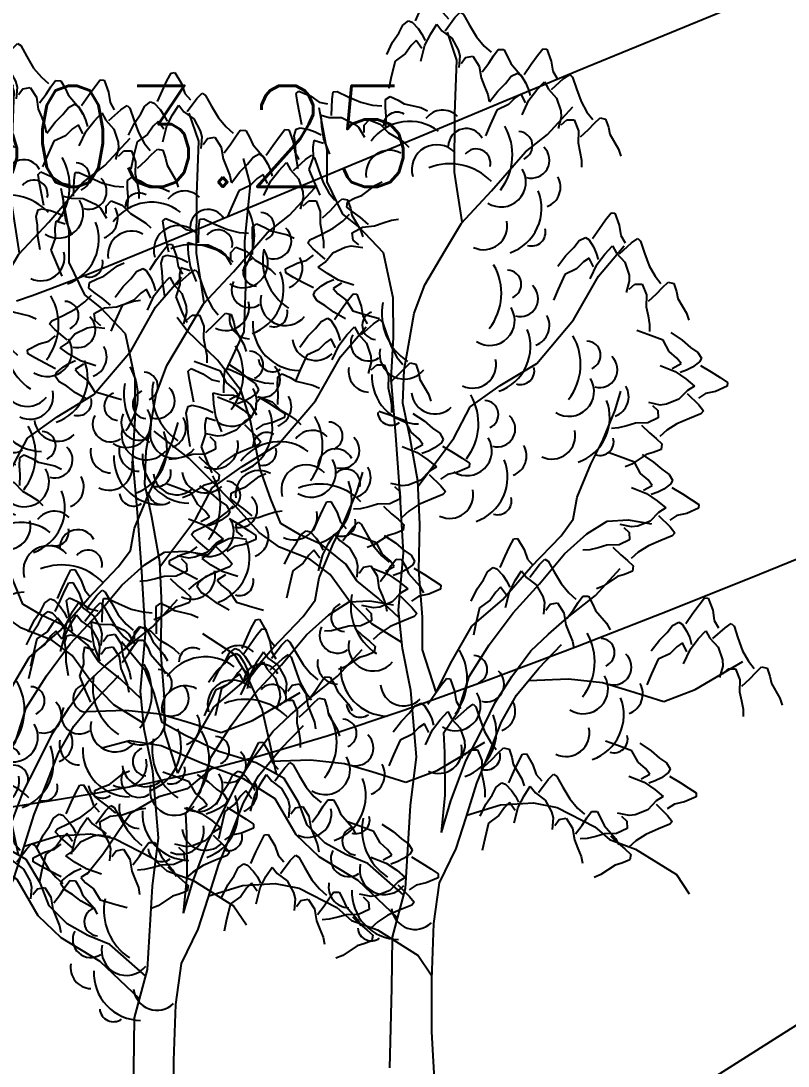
# Model space of a CAD drawing. Extents: x 524954 to 526204, y 9523489 to 9524010.
# Drawn here: x 526078.41 to 526086, y 9523825.8 to 9523836.14 of the extents above; entities that cross this region are included whole.
import ezdxf

# ---------------------------------------------------------------- set-up
doc = ezdxf.new("R2010")
doc.units = 0
doc.header["$PDMODE"] = 33
doc.header["$PDSIZE"] = 0.1
doc.linetypes.add('ACAD_ISO12W100', pattern=[21, 12, -3, 0, -3, 0, -3])
for name, color, linetype in [('Arbre', 34, 'ACAD_ISO12W100'), ('CN_01_00', 3, 'Continuous'), ('CN_02_00', 4, 'Continuous'), ('TopoAlt', 3, 'Continuous'), ('TOPOJIS', 7, 'Continuous')]:
    doc.layers.add(name, color=color, linetype=linetype)
doc.styles.add('Simplex 1.0', font='Simplex.shx', dxfattribs={"width": 0.99, "height": 1})

# ---------------------------------------------------------------- blocks, each defined once
blk = doc.blocks.new('TCPOINT M')
at = {"color": 0}
blk.add_point((0, 0), dxfattribs=at)
at = {"layer": 'TopoAlt', "style": 'Simplex 1.0', "width": 0.99}
blk.add_attdef('ALT', (0.15, 0.15), '', height=1, dxfattribs=at)
blk = doc.blocks.new('v088')
at = {"linetype": 'Continuous'}
for p, q in [((-0.069, 12.224), (-0.024, 12.318)), ((-0.024, 12.318), (0.016, 12.396)), ((0.016, 12.396), (0.055, 12.4)), ((0.055, 12.4), (0.118, 12.291)), ((-0.118, 12.113), (-0.069, 12.224)), ((0.118, 12.291), (0.152, 12.195)), ((-0.243, 12.069), (-0.188, 12.111)), ((-0.188, 12.111), (-0.15, 12.099)), ((0.152, 12.195), (0.207, 12.131)), ((0.175, 12.015), (0.272, 12.144)), ((0.272, 12.144), (0.324, 12.197)), ((0.324, 12.197), (0.356, 12.175)), ((0.356, 12.175), (0.415, 12.069)), ((-0.283, 11.991), (-0.243, 12.069)), ((-0.15, 12.099), (-0.092, 12.035)), ((-0.092, 12.035), (-0.054, 11.98)), ((0.032, 11.984), (0.092, 12.078)), ((0.092, 12.078), (0.144, 12.013)), ((0.144, 12.013), (0.24, 11.942)), ((0.29, 11.722), (0.197, 12)), ((0.415, 12.069), (0.484, 11.953)), ((-0.403, 11.78), (-0.344, 11.901)), ((-0.344, 11.901), (-0.283, 11.991)), ((-0.112, 11.918), (-0.162, 11.869)), ((-0.054, 11.839), (-0.112, 11.918)), ((-0.054, 11.98), (-0.022, 11.919)), ((-0.025, 11.872), (0.032, 11.984)), ((0.24, 11.942), (0.305, 11.825)), ((0.484, 11.953), (0.56, 11.862)), ((-0.162, 11.869), (-0.217, 11.788)), ((-0.066, 11.715), (-0.025, 11.872)), ((0.305, 11.825), (0.32, 11.765)), ((0.56, 11.862), (0.63, 11.801)), ((0.653, 11.766), (0.699, 11.829)), ((0.699, 11.829), (0.754, 11.828)), ((0.754, 11.828), (0.796, 11.754)), ((1.089, 11.768), (1.142, 11.837)), ((1.142, 11.837), (1.181, 11.833)), ((1.181, 11.833), (1.223, 11.714)), ((-0.32, 11.714), (-0.357, 11.558)), ((-0.217, 11.788), (-0.32, 11.714)), ((0.27, 11.193), (0.29, 11.722)), ((0.32, 11.765), (0.311, 11.65)), ((0.334, 11.69), (0.378, 11.749)), ((0.378, 11.749), (0.45, 11.762)), ((0.45, 11.762), (0.511, 11.664)), ((0.542, 11.608), (0.608, 11.694)), ((0.608, 11.694), (0.653, 11.766)), ((0.796, 11.754), (0.824, 11.689)), ((0.824, 11.689), (0.934, 11.561)), ((1.027, 11.683), (1.089, 11.768)), ((1.223, 11.714), (1.239, 11.614)), ((0.511, 11.664), (0.53, 11.547)), ((0.827, 11.564), (0.889, 11.595)), ((0.889, 11.595), (0.923, 11.575)), ((0.958, 11.583), (1.027, 11.683)), ((1.239, 11.614), (1.281, 11.541)), ((-0.357, 11.558), (-0.382, 11.444)), ((0.53, 11.547), (0.565, 11.463)), ((0.696, 11.418), (0.773, 11.494)), ((0.773, 11.494), (0.827, 11.564)), ((0.923, 11.575), (0.969, 11.502)), ((0.934, 11.561), (0.97, 11.497)), ((0.969, 11.502), (0.996, 11.441)), ((1.081, 11.429), (1.158, 11.51)), ((1.158, 11.51), (1.196, 11.437)), ((1.227, 11.433), (1.346, 11.541)), ((1.346, 11.541), (1.408, 11.583)), ((1.408, 11.583), (1.435, 11.556)), ((1.435, 11.556), (1.473, 11.441)), ((-1.299, 11.392), (-1.27, 11.417)), ((-1.285, 11.305), (-1.299, 11.392)), ((-1.27, 11.417), (-1.154, 11.366)), ((-0.943, 11.337), (-0.932, 11.411)), ((-0.932, 11.411), (-0.894, 11.412)), ((-0.894, 11.412), (-0.784, 11.361)), ((0.565, 11.463), (0.596, 11.383)), ((0.596, 11.383), (0.609, 11.315)), ((0.615, 11.31), (0.696, 11.418)), ((0.927, 11.391), (0.869, 11.352)), ((0.969, 11.302), (0.927, 11.391)), ((0.996, 11.441), (1.016, 11.375)), ((1.004, 11.329), (1.081, 11.429)), ((1.196, 11.437), (1.277, 11.348)), ((1.473, 11.441), (1.519, 11.314)), ((-1.266, 11.203), (-1.285, 11.305)), ((-1.154, 11.366), (-1.07, 11.309)), ((-1.07, 11.309), (-0.988, 11.29)), ((-0.947, 11.176), (-0.943, 11.337)), ((-0.784, 11.361), (-0.66, 11.307)), ((-0.66, 11.307), (-0.544, 11.278)), ((-0.544, 11.278), (-0.452, 11.27)), ((-0.413, 11.333), (-0.367, 11.365)), ((-0.413, 11.254), (-0.413, 11.333)), ((-0.367, 11.365), (-0.29, 11.329)), ((-0.29, 11.329), (-0.229, 11.292)), ((-0.229, 11.292), (-0.065, 11.254)), ((0.8, 11.283), (0.685, 11.229)), ((0.869, 11.352), (0.8, 11.283)), ((0.935, 11.183), (1.004, 11.329)), ((1.277, 11.348), (1.319, 11.221)), ((1.519, 11.314), (1.577, 11.21)), ((-1.241, 11.084), (-1.266, 11.203)), ((-0.991, 10.831), (-1.069, 11.252)), ((-1.05, 11.179), (-0.971, 11.157)), ((-1.044, 11.067), (-1.05, 11.179)), ((-0.408, 11.17), (-0.413, 11.254)), ((-0.41, 11.061), (-0.408, 11.17)), ((-0.065, 11.254), (0.001, 11.223)), ((0.269, 10.614), (0.27, 11.193)), ((0.685, 11.229), (0.619, 11.083)), ((1.188, 10.988), (1.437, 11.261)), ((1.319, 11.221), (1.323, 11.16)), ((1.577, 11.21), (1.635, 11.137)), ((-1.024, 10.943), (-1.044, 11.067)), ((-0.971, 11.157), (-0.851, 11.155)), ((-0.851, 11.155), (-0.73, 11.098)), ((-0.73, 11.098), (-0.682, 11.059)), ((-0.626, 11.08), (-0.576, 11.133)), ((-0.626, 11.006), (-0.626, 11.08)), ((-0.576, 11.133), (-0.468, 11.09)), ((-0.468, 11.09), (-0.384, 11.005)), ((0.619, 11.083), (0.573, 10.975)), ((1.323, 11.16), (1.292, 11.048)), ((1.323, 11.083), (1.377, 11.133)), ((1.377, 11.133), (1.45, 11.133)), ((1.45, 11.133), (1.492, 11.025)), ((1.592, 11.037), (1.65, 11.098)), ((1.65, 11.098), (1.708, 11.152)), ((1.708, 11.152), (1.762, 11.141)), ((1.762, 11.141), (1.789, 11.06)), ((-1.317, 10.975), (-1.297, 11.041)), ((-1.303, 10.889), (-1.317, 10.975)), ((-1.297, 11.041), (-1.259, 11.053)), ((-1.259, 11.053), (-1.174, 11.037)), ((-1.174, 11.037), (-1.111, 11.014)), ((-1.111, 11.014), (-1.05, 10.983)), ((-0.682, 11.059), (-0.622, 10.96)), ((-0.384, 11.005), (-0.307, 10.958)), ((0.968, 10.816), (1.188, 10.988)), ((1.492, 11.025), (1.489, 10.906)), ((1.512, 10.964), (1.592, 11.037)), ((1.789, 11.06), (1.804, 10.991)), ((1.804, 10.991), (1.889, 10.844)), ((-1.3, 10.78), (-1.303, 10.889)), ((-1.122, 10.929), (-1.134, 10.861)), ((-1.134, 10.861), (-1.131, 10.763)), ((-1.029, 10.899), (-1.122, 10.929)), ((-0.966, 10.792), (-1.024, 10.943)), ((-0.307, 10.958), (-0.234, 10.911)), ((-0.234, 10.911), (-0.184, 10.864)), ((1.489, 10.906), (1.508, 10.818)), ((-1.277, 10.647), (-1.3, 10.78)), ((-1.131, 10.763), (-1.171, 10.642)), ((-0.991, 10.52), (-0.991, 10.831)), ((0.634, 10.429), (0.968, 10.816)), ((1.508, 10.818), (1.523, 10.733)), ((1.889, 10.844), (1.912, 10.775)), ((-1.749, 10.491), (-1.817, 10.751)), ((1.523, 10.733), (1.523, 10.664)), ((-1.171, 10.642), (-1.109, 10.494)), ((0.345, 10.122), (0.269, 10.614)), ((-1.806, 9.931), (-1.749, 10.491)), ((-1.109, 10.494), (-1.063, 10.387)), ((-0.835, 10.2), (-0.991, 10.52)), ((-0.648, 10.385), (-0.514, 10.488)), ((-0.514, 10.488), (-0.448, 10.519)), ((-0.791, 10.323), (-0.715, 10.36)), ((-0.715, 10.36), (-0.648, 10.385)), ((0.336, 10.112), (0.634, 10.429)), ((-0.796, 10.268), (-0.791, 10.323)), ((-0.735, 10.218), (-0.796, 10.268)), ((-2.616, 10.132), (-2.587, 10.158)), ((-2.587, 10.158), (-2.471, 10.107)), ((-2.261, 10.077), (-2.249, 10.151)), ((-2.249, 10.151), (-2.211, 10.152)), ((-2.211, 10.152), (-2.101, 10.101)), ((-0.836, 10.131), (-0.771, 10.198)), ((-0.683, 10.078), (-0.835, 10.2)), ((-0.666, 10.169), (-0.735, 10.218)), ((-0.583, 10.098), (-0.666, 10.169)), ((-0.438, 10.113), (-0.356, 10.14)), ((-0.356, 10.14), (-0.287, 10.149)), ((1.7, 10.058), (1.762, 10.142)), ((1.762, 10.142), (1.816, 10.212)), ((1.816, 10.212), (1.854, 10.208)), ((1.854, 10.208), (1.896, 10.089)), ((-2.603, 10.046), (-2.616, 10.132)), ((-2.583, 9.943), (-2.603, 10.046)), ((-2.471, 10.107), (-2.388, 10.049)), ((-2.388, 10.049), (-2.306, 10.03)), ((-2.264, 9.917), (-2.261, 10.077)), ((-2.101, 10.101), (-1.977, 10.047)), ((-1.977, 10.047), (-1.862, 10.018)), ((-1.731, 9.995), (-1.73, 10.074)), ((-1.73, 10.074), (-1.685, 10.105)), ((-1.685, 10.105), (-1.608, 10.069)), ((-1.608, 10.069), (-1.547, 10.033)), ((-1.547, 10.033), (-1.382, 9.994)), ((-1.051, 9.998), (-0.931, 10.06)), ((-0.931, 10.06), (-0.836, 10.131)), ((-0.743, 10.015), (-0.642, 10.071)), ((-0.435, 9.816), (-0.683, 10.078)), ((-0.642, 10.071), (-0.523, 10.083)), ((-0.523, 10.083), (-0.438, 10.113)), ((0.168, 9.829), (0.336, 10.112)), ((1.631, 9.958), (1.7, 10.058)), ((1.896, 10.089), (1.912, 9.989)), ((-2.558, 9.824), (-2.583, 9.943)), ((-1.862, 10.018), (-1.769, 10.01)), ((-1.797, 9.483), (-1.806, 9.931)), ((-1.725, 9.911), (-1.731, 9.995)), ((-1.382, 9.994), (-1.316, 9.963)), ((-1.184, 9.915), (-1.161, 9.945)), ((-1.161, 9.945), (-1.051, 9.998)), ((-0.734, 9.943), (-0.743, 10.015)), ((-0.677, 9.896), (-0.734, 9.943)), ((1.446, 9.869), (1.5, 9.939)), ((1.5, 9.939), (1.562, 9.969)), ((1.562, 9.969), (1.596, 9.95)), ((1.596, 9.95), (1.643, 9.877)), ((1.912, 9.989), (1.954, 9.915)), ((2.019, 9.915), (2.081, 9.958)), ((2.081, 9.958), (2.108, 9.931)), ((2.108, 9.931), (2.146, 9.815)), ((-2.368, 9.919), (-2.288, 9.897)), ((-2.362, 9.808), (-2.368, 9.919)), ((-2.288, 9.897), (-2.168, 9.895)), ((-2.168, 9.895), (-2.047, 9.839)), ((-2.047, 9.839), (-2, 9.799)), ((-1.943, 9.82), (-1.893, 9.873)), ((-1.893, 9.873), (-1.786, 9.83)), ((-1.786, 9.83), (-1.702, 9.745)), ((-1.728, 9.802), (-1.725, 9.911)), ((-1.134, 9.859), (-1.184, 9.915)), ((-1.012, 9.755), (-1.134, 9.859)), ((-0.934, 9.816), (-0.814, 9.874)), ((-0.814, 9.874), (-0.753, 9.886)), ((-0.753, 9.886), (-0.639, 9.87)), ((-0.025, 9.501), (0.168, 9.829)), ((1.369, 9.792), (1.446, 9.869)), ((1.643, 9.877), (1.669, 9.815)), ((1.69, 9.587), (1.945, 9.885)), ((1.754, 9.804), (1.831, 9.885)), ((1.831, 9.885), (1.869, 9.812)), ((1.9, 9.808), (2.019, 9.915)), ((-2.634, 9.715), (-2.614, 9.781)), ((-2.614, 9.781), (-2.576, 9.793)), ((-2.576, 9.793), (-2.492, 9.777)), ((-2.492, 9.777), (-2.428, 9.754)), ((-2.428, 9.754), (-2.368, 9.723)), ((-2.342, 9.683), (-2.362, 9.808)), ((-2, 9.799), (-1.94, 9.7)), ((-1.944, 9.746), (-1.943, 9.82)), ((-1.702, 9.745), (-1.624, 9.699)), ((-1.289, 9.715), (-1.192, 9.743)), ((-1.192, 9.743), (-1.125, 9.794)), ((-1.079, 9.676), (-1.011, 9.724)), ((-1.011, 9.724), (-0.934, 9.816)), ((-0.339, 9.37), (-0.435, 9.816)), ((1.289, 9.685), (1.369, 9.792)), ((1.542, 9.727), (1.473, 9.658)), ((1.6, 9.765), (1.542, 9.727)), ((1.643, 9.677), (1.6, 9.765)), ((1.669, 9.815), (1.689, 9.75)), ((1.677, 9.704), (1.754, 9.804)), ((1.869, 9.812), (1.95, 9.723)), ((1.95, 9.723), (1.993, 9.596)), ((2.146, 9.815), (2.193, 9.689)), ((-2.621, 9.629), (-2.634, 9.715)), ((-2.617, 9.52), (-2.621, 9.629)), ((-2.439, 9.669), (-2.451, 9.601)), ((-2.346, 9.639), (-2.439, 9.669)), ((-2.283, 9.532), (-2.342, 9.683)), ((-1.624, 9.699), (-1.552, 9.652)), ((-1.552, 9.652), (-1.502, 9.604)), ((-1.402, 9.657), (-1.289, 9.715)), ((-1.401, 9.619), (-1.402, 9.657)), ((-1.325, 9.574), (-1.401, 9.619)), ((-0.989, 9.611), (-1.079, 9.676)), ((1.473, 9.658), (1.358, 9.604)), ((1.608, 9.558), (1.677, 9.704)), ((2.193, 9.689), (2.25, 9.585)), ((-2.595, 9.387), (-2.617, 9.52)), ((-2.451, 9.601), (-2.448, 9.503)), ((-1.233, 9.524), (-1.325, 9.574)), ((-1.125, 9.469), (-1.233, 9.524)), ((-1.047, 9.49), (-0.989, 9.525)), ((-0.88, 9.547), (-0.989, 9.611)), ((-0.989, 9.525), (-0.927, 9.553)), ((-0.848, 9.516), (-0.931, 9.463)), ((-0.726, 9.498), (-0.88, 9.547)), ((1.358, 9.604), (1.292, 9.458)), ((1.444, 9.153), (1.69, 9.587)), ((1.996, 9.535), (1.966, 9.423)), ((1.993, 9.596), (1.996, 9.535)), ((2.25, 9.585), (2.308, 9.512)), ((2.323, 9.473), (2.381, 9.527)), ((2.381, 9.527), (2.435, 9.515)), ((2.435, 9.515), (2.462, 9.435)), ((-2.448, 9.503), (-2.488, 9.382)), ((-1.812, 9.035), (-1.797, 9.483)), ((-1.128, 9.398), (-1.113, 9.435)), ((-1.113, 9.435), (-1.047, 9.49)), ((-0.931, 9.463), (-0.885, 9.411)), ((-0.131, 9.219), (-0.025, 9.501)), ((1.292, 9.458), (1.246, 9.35)), ((1.996, 9.458), (2.05, 9.508)), ((2.05, 9.508), (2.123, 9.508)), ((2.123, 9.508), (2.166, 9.4)), ((2.185, 9.338), (2.266, 9.412)), ((2.266, 9.412), (2.323, 9.473)), ((2.462, 9.435), (2.477, 9.365)), ((-2.488, 9.382), (-2.427, 9.234)), ((-1.089, 9.341), (-1.128, 9.398)), ((-1.014, 9.297), (-1.089, 9.341)), ((-0.885, 9.411), (-0.807, 9.351)), ((-0.807, 9.351), (-0.739, 9.244)), ((-0.337, 8.979), (-0.339, 9.37)), ((2.166, 9.4), (2.162, 9.281)), ((2.477, 9.365), (2.562, 9.219)), ((-2.427, 9.234), (-2.38, 9.127)), ((-0.927, 9.231), (-1.014, 9.297)), ((-0.81, 9.165), (-0.927, 9.231)), ((-0.739, 9.244), (-0.586, 9.198)), ((-0.186, 8.901), (-0.131, 9.219)), ((2.162, 9.281), (2.181, 9.192)), ((2.562, 9.219), (2.585, 9.15)), ((-2.378, 9.048), (-2.474, 9.177)), ((-0.586, 9.198), (-0.473, 9.166)), ((1.08, 8.722), (1.444, 9.153)), ((2.181, 9.192), (2.196, 9.108)), ((2.196, 9.108), (2.196, 9.038)), ((-2.074, 8.756), (-2.378, 9.048)), ((-1.992, 8.647), (-1.812, 9.035)), ((2.18, 9.009), (2.07, 9.048)), ((2.33, 8.953), (2.18, 9.009)), ((2.406, 9.027), (2.519, 8.953)), ((-0.36, 8.574), (-0.337, 8.979)), ((-0.231, 8.658), (-0.186, 8.901)), ((2.391, 8.841), (2.33, 8.953)), ((2.519, 8.953), (2.601, 8.881)), ((2.465, 8.776), (2.391, 8.841)), ((2.601, 8.881), (2.673, 8.832)), ((2.673, 8.832), (2.708, 8.773)), ((-1.843, 8.45), (-2.074, 8.756)), ((0.718, 8.503), (1.08, 8.722)), ((2.3, 8.701), (2.45, 8.641)), ((2.421, 8.673), (2.507, 8.721)), ((2.507, 8.721), (2.465, 8.776)), ((2.691, 8.737), (2.621, 8.686)), ((2.708, 8.773), (2.691, 8.737)), ((2.701, 8.703), (2.805, 8.64)), ((-2.366, 8.647), (-2.337, 8.672)), ((-2.353, 8.56), (-2.366, 8.647)), ((-2.337, 8.672), (-2.221, 8.621)), ((-2.221, 8.621), (-2.138, 8.563)), ((-2.014, 8.431), (-2.011, 8.592)), ((-2.011, 8.592), (-1.999, 8.665)), ((-1.999, 8.665), (-1.961, 8.666)), ((-1.961, 8.666), (-1.851, 8.615)), ((-1.851, 8.615), (-1.727, 8.562)), ((-1.481, 8.509), (-1.48, 8.588)), ((-1.48, 8.588), (-1.435, 8.619)), ((-1.435, 8.619), (-1.357, 8.583)), ((-0.243, 8.328), (-0.231, 8.658)), ((2.45, 8.641), (2.555, 8.57)), ((2.561, 8.655), (2.497, 8.632)), ((2.621, 8.686), (2.561, 8.655)), ((2.805, 8.64), (2.893, 8.584)), ((-2.333, 8.457), (-2.353, 8.56)), ((-2.138, 8.563), (-2.056, 8.544)), ((-1.727, 8.562), (-1.612, 8.532)), ((-1.612, 8.532), (-1.519, 8.524)), ((-1.475, 8.425), (-1.481, 8.509)), ((-1.357, 8.583), (-1.297, 8.547)), ((-1.297, 8.547), (-1.132, 8.508)), ((-1.132, 8.508), (-1.066, 8.477)), ((-0.311, 8.009), (-0.36, 8.574)), ((0.424, 8.292), (0.718, 8.503)), ((2.555, 8.57), (2.64, 8.498)), ((2.64, 8.498), (2.57, 8.455)), ((2.964, 8.496), (2.848, 8.446)), ((2.893, 8.584), (2.966, 8.534)), ((2.966, 8.534), (2.964, 8.496)), ((-2.308, 8.338), (-2.333, 8.457)), ((-2.118, 8.433), (-2.038, 8.411)), ((-2.112, 8.322), (-2.118, 8.433)), ((-2.038, 8.411), (-1.918, 8.409)), ((-1.918, 8.409), (-1.797, 8.353)), ((-1.75, 8.153), (-1.843, 8.45)), ((-1.693, 8.334), (-1.643, 8.387)), ((-1.643, 8.387), (-1.536, 8.344)), ((-1.478, 8.316), (-1.475, 8.425)), ((1.855, 8.26), (1.913, 8.447)), ((2.57, 8.455), (2.487, 8.369)), ((2.568, 8.425), (2.683, 8.312)), ((2.749, 8.424), (2.679, 8.378)), ((2.848, 8.446), (2.749, 8.424)), ((-2.384, 8.23), (-2.364, 8.296)), ((-2.364, 8.296), (-2.326, 8.308)), ((-2.326, 8.308), (-2.242, 8.291)), ((-2.242, 8.291), (-2.178, 8.268)), ((-2.092, 8.197), (-2.112, 8.322)), ((-1.797, 8.353), (-1.75, 8.313)), ((-1.75, 8.313), (-1.69, 8.215)), ((-1.694, 8.261), (-1.693, 8.334)), ((-1.536, 8.344), (-1.452, 8.259)), ((-0.174, 8), (-0.243, 8.328)), ((0.262, 7.984), (0.424, 8.292)), ((2.301, 8.311), (2.188, 8.335)), ((2.225, 8.306), (2.278, 8.256)), ((2.362, 8.319), (2.301, 8.311)), ((2.487, 8.369), (2.362, 8.319)), ((2.683, 8.312), (2.729, 8.254)), ((-2.371, 8.143), (-2.384, 8.23)), ((-2.189, 8.184), (-2.201, 8.115)), ((-2.096, 8.154), (-2.189, 8.184)), ((-2.178, 8.268), (-2.118, 8.237)), ((-2.033, 8.047), (-2.092, 8.197)), ((-1.452, 8.259), (-1.374, 8.213)), ((-1.374, 8.213), (-1.302, 8.166)), ((1.736, 7.971), (1.855, 8.26)), ((2.282, 8.183), (2.178, 8.134)), ((2.278, 8.256), (2.282, 8.183)), ((2.591, 8.179), (2.467, 8.125)), ((2.704, 8.225), (2.591, 8.179)), ((2.729, 8.254), (2.704, 8.225)), ((-2.367, 8.034), (-2.371, 8.143)), ((-2.201, 8.115), (-2.198, 8.017)), ((-1.653, 7.676), (-1.75, 8.153)), ((-1.302, 8.166), (-1.252, 8.118)), ((1.888, 8.085), (1.819, 8.08)), ((1.971, 8.105), (1.888, 8.085)), ((2.058, 8.13), (1.971, 8.105)), ((2.178, 8.134), (2.058, 8.13)), ((2.117, 8.111), (2.195, 8.035)), ((2.467, 8.125), (2.367, 8.061)), ((-2.358, 7.786), (-2.7, 8.052)), ((-2.345, 7.902), (-2.367, 8.034)), ((-2.198, 8.017), (-2.238, 7.897)), ((-0.274, 7.463), (-0.311, 8.009)), ((-0.096, 7.56), (-0.174, 8)), ((-0.093, 7.509), (0.262, 7.984)), ((1.617, 7.726), (1.736, 7.971)), ((2.195, 8.035), (2.261, 7.981)), ((2.261, 7.981), (2.318, 7.927)), ((2.367, 8.061), (2.298, 7.999)), ((-2.238, 7.897), (-2.177, 7.749)), ((2.31, 7.872), (2.231, 7.841)), ((2.318, 7.927), (2.31, 7.872)), ((-2.129, 7.554), (-2.358, 7.786)), ((1.896, 7.802), (1.786, 7.841)), ((2.046, 7.746), (1.896, 7.802)), ((2.163, 7.821), (2.022, 7.727)), ((2.123, 7.82), (2.235, 7.746)), ((2.231, 7.841), (2.163, 7.821)), ((-2.177, 7.749), (-2.13, 7.641)), ((-1.547, 7.38), (-1.653, 7.676)), ((1.481, 7.4), (1.617, 7.726)), ((2.022, 7.727), (1.955, 7.7)), ((2.107, 7.634), (2.046, 7.746)), ((2.235, 7.746), (2.317, 7.675)), ((2.317, 7.675), (2.389, 7.625)), ((-1.932, 7.347), (-2.129, 7.554)), ((-1.797, 7.5), (-1.663, 7.603)), ((-1.663, 7.603), (-1.598, 7.634)), ((-0.075, 7.131), (-0.096, 7.56)), ((2.181, 7.57), (2.107, 7.634)), ((2.223, 7.514), (2.181, 7.57)), ((2.389, 7.625), (2.424, 7.566)), ((2.424, 7.566), (2.407, 7.53)), ((-1.94, 7.438), (-1.864, 7.475)), ((-1.864, 7.475), (-1.797, 7.5)), ((-0.237, 6.848), (-0.274, 7.463)), ((2.016, 7.494), (2.166, 7.434)), ((2.137, 7.467), (2.223, 7.514)), ((2.277, 7.448), (2.213, 7.425)), ((2.337, 7.479), (2.277, 7.448)), ((2.407, 7.53), (2.337, 7.479)), ((2.417, 7.496), (2.521, 7.433)), ((-1.945, 7.383), (-1.94, 7.438)), ((-1.884, 7.333), (-1.945, 7.383)), ((-1.665, 7.048), (-1.932, 7.347)), ((-1.449, 7.14), (-1.547, 7.38)), ((-1.034, 7.275), (-0.994, 7.353)), ((-0.994, 7.353), (-0.955, 7.356)), ((-0.955, 7.356), (-0.891, 7.247)), ((1.442, 7.181), (1.481, 7.4)), ((2.166, 7.434), (2.271, 7.363)), ((2.271, 7.363), (2.357, 7.292)), ((2.521, 7.433), (2.609, 7.377)), ((2.609, 7.377), (2.682, 7.328)), ((-2.081, 7.175), (-1.985, 7.246)), ((-1.985, 7.246), (-1.92, 7.313)), ((-1.815, 7.284), (-1.884, 7.333)), ((-1.732, 7.213), (-1.815, 7.284)), ((-1.587, 7.228), (-1.505, 7.255)), ((-1.505, 7.255), (-1.436, 7.264)), ((-1.078, 7.18), (-1.034, 7.275)), ((-0.891, 7.247), (-0.858, 7.151)), ((2.286, 7.249), (2.203, 7.162)), ((2.357, 7.292), (2.286, 7.249)), ((2.68, 7.289), (2.564, 7.239)), ((2.682, 7.328), (2.68, 7.289)), ((-2.2, 7.113), (-2.081, 7.175)), ((-1.892, 7.13), (-1.791, 7.186)), ((-1.791, 7.186), (-1.672, 7.198)), ((-1.672, 7.198), (-1.587, 7.228)), ((-1.266, 7.031), (-1.449, 7.14)), ((-1.128, 7.069), (-1.078, 7.18)), ((-0.858, 7.151), (-0.802, 7.088)), ((-0.738, 7.1), (-0.686, 7.153)), ((-0.686, 7.153), (-0.654, 7.131)), ((1.321, 7.017), (1.442, 7.181)), ((1.575, 7.035), (1.778, 7.163)), ((1.778, 7.163), (1.983, 7.174)), ((1.983, 7.174), (2.214, 7.135)), ((2.203, 7.162), (2.079, 7.112)), ((2.284, 7.218), (2.399, 7.105)), ((2.465, 7.218), (2.395, 7.171)), ((2.564, 7.239), (2.465, 7.218)), ((-2.333, 7.03), (-2.31, 7.06)), ((-2.31, 7.06), (-2.2, 7.113)), ((-1.883, 7.058), (-1.892, 7.13)), ((-1.826, 7.011), (-1.883, 7.058)), ((-1.463, 6.903), (-1.665, 7.048)), ((-1.253, 7.025), (-1.198, 7.067)), ((-1.198, 7.067), (-1.16, 7.055)), ((-1.16, 7.055), (-1.101, 6.992)), ((-0.978, 6.941), (-0.918, 7.034)), ((-0.918, 7.034), (-0.866, 6.97)), ((-0.835, 6.972), (-0.738, 7.1)), ((-0.654, 7.131), (-0.595, 7.025)), ((-0.084, 6.677), (-0.075, 7.131)), ((1.356, 6.837), (1.575, 7.035)), ((2.018, 7.104), (1.904, 7.128)), ((1.941, 7.1), (1.994, 7.049)), ((1.994, 7.049), (1.999, 6.976)), ((2.079, 7.112), (2.018, 7.104)), ((2.399, 7.105), (2.445, 7.047)), ((2.445, 7.047), (2.42, 7.018)), ((-2.283, 6.974), (-2.333, 7.03)), ((-2.161, 6.87), (-2.283, 6.974)), ((-2.161, 6.839), (-2.083, 6.931)), ((-2.083, 6.931), (-1.963, 6.989)), ((-1.963, 6.989), (-1.902, 7.001)), ((-1.902, 7.001), (-1.788, 6.985)), ((-1.354, 6.857), (-1.293, 6.947)), ((-1.293, 6.947), (-1.253, 7.025)), ((-1.047, 6.93), (-1.266, 7.031)), ((-1.101, 6.992), (-1.063, 6.936)), ((-1.063, 6.936), (-1.032, 6.875)), ((-0.806, 6.736), (-1.047, 6.93)), ((-1.035, 6.828), (-0.978, 6.941)), ((-0.866, 6.97), (-0.77, 6.898)), ((-0.595, 7.025), (-0.526, 6.909)), ((0.813, 6.909), (0.853, 6.987)), ((0.853, 6.987), (0.891, 6.991)), ((0.891, 6.991), (0.955, 6.881)), ((1.023, 6.706), (1.321, 7.017)), ((1.999, 6.976), (1.894, 6.927)), ((2.307, 6.972), (2.184, 6.918)), ((2.42, 7.018), (2.307, 6.972)), ((-2.551, 6.772), (-2.439, 6.83)), ((-2.439, 6.83), (-2.342, 6.858)), ((-2.342, 6.858), (-2.275, 6.909)), ((-2.228, 6.791), (-2.161, 6.839)), ((-1.162, 6.785), (-1.463, 6.903)), ((-1.413, 6.737), (-1.354, 6.857)), ((-1.122, 6.874), (-1.172, 6.826)), ((-1.064, 6.795), (-1.122, 6.874)), ((-1.076, 6.671), (-1.035, 6.828)), ((-0.77, 6.898), (-0.705, 6.781)), ((-0.526, 6.909), (-0.45, 6.818)), ((-0.287, 6.281), (-0.237, 6.848)), ((0.768, 6.815), (0.813, 6.909)), ((0.955, 6.881), (0.989, 6.786)), ((1.107, 6.54), (1.356, 6.837)), ((1.604, 6.878), (1.535, 6.874)), ((1.688, 6.899), (1.604, 6.878)), ((1.775, 6.923), (1.688, 6.899)), ((1.894, 6.927), (1.775, 6.923)), ((1.834, 6.904), (1.912, 6.828)), ((1.912, 6.828), (1.977, 6.774)), ((2.084, 6.854), (2.014, 6.792)), ((2.184, 6.918), (2.084, 6.854)), ((-2.55, 6.734), (-2.551, 6.772)), ((-2.475, 6.689), (-2.55, 6.734)), ((-2.138, 6.726), (-2.228, 6.791)), ((-2.029, 6.662), (-2.138, 6.726)), ((-1.227, 6.745), (-1.33, 6.67)), ((-1.172, 6.826), (-1.227, 6.745)), ((-0.96, 6.634), (-1.162, 6.785)), ((-0.697, 6.571), (-0.806, 6.736)), ((-0.705, 6.781), (-0.69, 6.721)), ((-0.45, 6.818), (-0.379, 6.757)), ((-0.357, 6.722), (-0.31, 6.785)), ((-0.31, 6.785), (-0.255, 6.784)), ((-0.255, 6.784), (-0.214, 6.71)), ((0.719, 6.703), (0.768, 6.815)), ((0.989, 6.786), (1.044, 6.722)), ((1.011, 6.606), (1.108, 6.734)), ((1.108, 6.734), (1.161, 6.787)), ((1.161, 6.787), (1.192, 6.766)), ((1.192, 6.766), (1.252, 6.66)), ((1.977, 6.774), (2.034, 6.72)), ((-2.383, 6.639), (-2.475, 6.689)), ((-2.274, 6.584), (-2.383, 6.639)), ((-2.196, 6.606), (-2.138, 6.64)), ((-2.138, 6.64), (-2.076, 6.668)), ((-1.998, 6.632), (-2.08, 6.578)), ((-1.875, 6.613), (-2.029, 6.662)), ((-1.33, 6.67), (-1.367, 6.514)), ((-0.78, 6.382), (-0.96, 6.634)), ((-0.69, 6.721), (-0.699, 6.606)), ((-0.675, 6.646), (-0.632, 6.705)), ((-0.632, 6.705), (-0.56, 6.719)), ((-0.56, 6.719), (-0.498, 6.621)), ((-0.498, 6.621), (-0.48, 6.503)), ((-0.468, 6.564), (-0.402, 6.651)), ((-0.402, 6.651), (-0.357, 6.722)), ((-0.214, 6.71), (-0.186, 6.645)), ((-0.186, 6.645), (-0.075, 6.517)), ((-0.049, 6.211), (-0.084, 6.677)), ((0.554, 6.582), (0.594, 6.66)), ((0.594, 6.66), (0.649, 6.702)), ((0.649, 6.702), (0.686, 6.689)), ((0.686, 6.689), (0.745, 6.626)), ((0.743, 6.383), (1.023, 6.706)), ((0.745, 6.626), (0.783, 6.571)), ((0.868, 6.575), (0.929, 6.669)), ((0.929, 6.669), (0.98, 6.604)), ((1.252, 6.66), (1.321, 6.544)), ((1.663, 6.427), (1.906, 6.693)), ((1.947, 6.634), (1.879, 6.614)), ((2.026, 6.666), (1.947, 6.634)), ((2.034, 6.72), (2.026, 6.666)), ((-2.277, 6.513), (-2.262, 6.55)), ((-2.262, 6.55), (-2.196, 6.606)), ((-2.08, 6.578), (-2.034, 6.526)), ((-2.034, 6.526), (-1.957, 6.466)), ((-0.488, 6.401), (-0.697, 6.571)), ((-0.075, 6.517), (-0.04, 6.453)), ((0.493, 6.492), (0.554, 6.582)), ((0.783, 6.571), (0.814, 6.51)), ((0.811, 6.463), (0.868, 6.575)), ((0.846, 6.255), (1.107, 6.54)), ((0.98, 6.604), (1.076, 6.532)), ((1.076, 6.532), (1.141, 6.416)), ((1.321, 6.544), (1.397, 6.452)), ((1.738, 6.52), (1.671, 6.493)), ((1.879, 6.614), (1.738, 6.52)), ((-2.238, 6.456), (-2.277, 6.513)), ((-2.163, 6.412), (-2.238, 6.456)), ((-1.957, 6.466), (-1.888, 6.359)), ((-1.367, 6.514), (-1.392, 6.4)), ((-0.48, 6.503), (-0.444, 6.419)), ((-0.444, 6.419), (-0.414, 6.339)), ((0.433, 6.371), (0.493, 6.492)), ((0.675, 6.46), (0.62, 6.379)), ((0.724, 6.509), (0.675, 6.46)), ((0.782, 6.43), (0.724, 6.509)), ((0.771, 6.306), (0.811, 6.463)), ((1.141, 6.416), (1.157, 6.356)), ((1.381, 6.204), (1.663, 6.427)), ((1.397, 6.452), (1.467, 6.391)), ((1.489, 6.356), (1.536, 6.42)), ((1.536, 6.42), (1.591, 6.419)), ((1.591, 6.419), (1.633, 6.344)), ((-3.568, 6.377), (-3.539, 6.402)), ((-3.555, 6.29), (-3.568, 6.377)), ((-3.539, 6.402), (-3.423, 6.351)), ((-3.423, 6.351), (-3.34, 6.294)), ((-3.216, 6.161), (-3.213, 6.322)), ((-3.213, 6.322), (-3.201, 6.396)), ((-3.201, 6.396), (-3.163, 6.397)), ((-3.163, 6.397), (-3.053, 6.346)), ((-3.053, 6.346), (-2.929, 6.292)), ((-2.683, 6.24), (-2.682, 6.318)), ((-2.682, 6.318), (-2.637, 6.35)), ((-2.637, 6.35), (-2.56, 6.314)), ((-2.56, 6.314), (-2.499, 6.278)), ((-2.076, 6.346), (-2.163, 6.412)), ((-1.959, 6.28), (-2.076, 6.346)), ((-1.888, 6.359), (-1.735, 6.313)), ((-1.735, 6.313), (-1.622, 6.281)), ((-0.551, 6.145), (-0.78, 6.382)), ((-0.279, 6.204), (-0.488, 6.401)), ((-0.414, 6.339), (-0.401, 6.271)), ((0.438, 6.122), (0.743, 6.383)), ((0.62, 6.379), (0.516, 6.305)), ((1.157, 6.356), (1.147, 6.241)), ((1.171, 6.28), (1.215, 6.339)), ((1.215, 6.339), (1.286, 6.353)), ((1.286, 6.353), (1.348, 6.255)), ((1.444, 6.285), (1.489, 6.356)), ((1.633, 6.344), (1.661, 6.279)), ((2.623, 6.25), (2.685, 6.334)), ((2.685, 6.334), (2.739, 6.404)), ((2.739, 6.404), (2.777, 6.4)), ((2.777, 6.4), (2.82, 6.28)), ((-3.535, 6.188), (-3.555, 6.29)), ((-3.34, 6.294), (-3.258, 6.275)), ((-2.929, 6.292), (-2.814, 6.263)), ((-2.814, 6.263), (-2.721, 6.255)), ((-2.677, 6.155), (-2.683, 6.24)), ((-2.499, 6.278), (-2.334, 6.239)), ((-2.334, 6.239), (-2.268, 6.208)), ((-0.248, 5.902), (-0.287, 6.281)), ((-0.049, 5.888), (-0.049, 6.211)), ((0.516, 6.305), (0.479, 6.149)), ((0.61, 5.939), (0.846, 6.255)), ((1.348, 6.255), (1.367, 6.137)), ((1.378, 6.198), (1.444, 6.285)), ((1.661, 6.279), (1.771, 6.151)), ((2.554, 6.15), (2.623, 6.25)), ((2.82, 6.28), (2.835, 6.18)), ((-3.51, 6.069), (-3.535, 6.188)), ((-3.32, 6.164), (-3.24, 6.142)), ((-3.314, 6.053), (-3.32, 6.164)), ((-3.24, 6.142), (-3.121, 6.14)), ((-3.121, 6.14), (-2.999, 6.083)), ((-2.895, 6.065), (-2.845, 6.118)), ((-2.845, 6.118), (-2.738, 6.075)), ((-2.68, 6.046), (-2.677, 6.155)), ((-0.254, 5.961), (-0.551, 6.145)), ((0.24, 5.776), (0.438, 6.122)), ((0.479, 6.149), (0.454, 6.035)), ((1.198, 6.044), (1.381, 6.204)), ((1.367, 6.137), (1.402, 6.054)), ((1.771, 6.151), (1.807, 6.088)), ((2.37, 6.061), (2.423, 6.13)), ((2.423, 6.13), (2.485, 6.161)), ((2.485, 6.161), (2.52, 6.142)), ((2.52, 6.142), (2.566, 6.069)), ((2.823, 6), (2.943, 6.107)), ((2.835, 6.18), (2.877, 6.107)), ((2.943, 6.107), (3.004, 6.15)), ((3.004, 6.15), (3.031, 6.123)), ((3.031, 6.123), (3.07, 6.007)), ((-3.586, 5.96), (-3.566, 6.026)), ((-3.566, 6.026), (-3.528, 6.038)), ((-3.528, 6.038), (-3.444, 6.022)), ((-3.444, 6.022), (-3.38, 5.999)), ((-3.38, 5.999), (-3.32, 5.968)), ((-3.294, 5.928), (-3.314, 6.053)), ((-2.999, 6.083), (-2.952, 6.044)), ((-2.952, 6.044), (-2.892, 5.945)), ((-2.896, 5.991), (-2.895, 6.065)), ((-2.738, 6.075), (-2.654, 5.99)), ((-1.907, 5.843), (-2.222, 6.048)), ((1.021, 5.879), (1.198, 6.044)), ((1.402, 6.054), (1.433, 5.974)), ((2.293, 5.984), (2.37, 6.061)), ((2.566, 6.069), (2.593, 6.007)), ((2.593, 6.007), (2.612, 5.942)), ((2.677, 5.996), (2.754, 6.077)), ((2.754, 6.077), (2.793, 6.004)), ((2.793, 6.004), (2.873, 5.915)), ((3.07, 6.007), (3.116, 5.88)), ((-3.573, 5.874), (-3.586, 5.96)), ((-3.392, 5.914), (-3.403, 5.846)), ((-3.298, 5.884), (-3.392, 5.914)), ((-3.235, 5.777), (-3.294, 5.928)), ((-2.787, 5.681), (-3.023, 5.969)), ((-2.654, 5.99), (-2.576, 5.943)), ((-2.576, 5.943), (-2.504, 5.896)), ((-2.504, 5.896), (-2.454, 5.849)), ((-0.165, 5.487), (-0.248, 5.902)), ((0.411, 5.624), (0.61, 5.939)), ((1.1, 5.706), (1.325, 5.941)), ((1.433, 5.974), (1.446, 5.906)), ((2.212, 5.877), (2.293, 5.984)), ((2.466, 5.919), (2.396, 5.85)), ((2.523, 5.957), (2.466, 5.919)), ((2.566, 5.869), (2.523, 5.957)), ((2.531, 5.75), (2.6, 5.896)), ((2.6, 5.896), (2.677, 5.996)), ((2.873, 5.915), (2.916, 5.788)), ((-3.57, 5.765), (-3.573, 5.874)), ((-3.403, 5.846), (-3.4, 5.748)), ((-1.791, 5.652), (-1.907, 5.843)), ((0.085, 5.468), (-0.049, 5.888)), ((0.834, 5.626), (1.021, 5.879)), ((2.281, 5.796), (2.216, 5.65)), ((2.396, 5.85), (2.281, 5.796)), ((3.116, 5.88), (3.173, 5.777)), ((-3.547, 5.632), (-3.57, 5.765)), ((-3.4, 5.748), (-3.44, 5.627)), ((0.085, 5.468), (0.24, 5.776)), ((0.881, 5.441), (1.1, 5.706)), ((2.646, 5.496), (3.119, 5.774)), ((2.92, 5.727), (2.889, 5.615)), ((2.916, 5.788), (2.92, 5.727)), ((2.92, 5.65), (2.973, 5.7)), ((2.973, 5.7), (3.047, 5.7)), ((3.047, 5.7), (3.089, 5.592)), ((3.173, 5.777), (3.231, 5.703)), ((3.247, 5.665), (3.304, 5.719)), ((3.304, 5.719), (3.358, 5.707)), ((3.358, 5.707), (3.385, 5.627)), ((-3.44, 5.627), (-3.379, 5.479)), ((-2.701, 5.459), (-2.787, 5.681)), ((-1.635, 5.301), (-1.791, 5.652)), ((0.306, 5.286), (0.411, 5.624)), ((0.671, 5.368), (0.834, 5.626)), ((1.001, 5.586), (1.394, 5.601)), ((1.394, 5.601), (1.731, 5.564)), ((2.216, 5.65), (2.169, 5.542)), ((3.089, 5.592), (3.085, 5.473)), ((3.108, 5.53), (3.189, 5.603)), ((3.189, 5.603), (3.247, 5.665)), ((3.385, 5.627), (3.4, 5.557)), ((-0.107, 4.829), (-0.165, 5.487)), ((1.731, 5.564), (2, 5.483)), ((2, 5.483), (2.338, 5.378)), ((2.338, 5.378), (2.646, 5.496)), ((3.4, 5.557), (3.485, 5.411)), ((-3.379, 5.479), (-3.332, 5.372)), ((-2.621, 5.169), (-2.701, 5.459)), ((0.731, 5.176), (0.881, 5.441)), ((3.085, 5.473), (3.104, 5.384)), ((3.104, 5.384), (3.12, 5.3)), ((3.485, 5.411), (3.508, 5.342)), ((-1.559, 4.967), (-1.635, 5.301)), ((0.161, 5.071), (0.306, 5.286)), ((0.51, 5.041), (0.671, 5.368)), ((3.12, 5.3), (3.12, 5.23)), ((0.619, 4.888), (0.731, 5.176)), ((-2.4, 5.043), (-2.621, 5.169)), ((0.172, 4.872), (0.161, 5.071)), ((-2.946, 4.988), (-3.206, 4.92)), ((-2.634, 4.938), (-2.946, 4.988)), ((-2.061, 4.882), (-2.4, 5.043)), ((-1.707, 4.895), (-1.667, 4.973)), ((-1.667, 4.973), (-1.628, 4.976)), ((-1.628, 4.976), (-1.564, 4.867)), ((-1.492, 4.659), (-1.559, 4.967)), ((0.379, 4.79), (0.51, 5.041)), ((1.872, 4.946), (1.762, 4.985)), ((-2.233, 4.766), (-2.634, 4.938)), ((-1.692, 4.771), (-2.061, 4.882)), ((-1.751, 4.8), (-1.707, 4.895)), ((-1.564, 4.867), (-1.531, 4.771)), ((0.174, 4.45), (0.172, 4.872)), ((0.489, 4.568), (0.619, 4.888)), ((2.022, 4.89), (1.872, 4.946)), ((2.083, 4.778), (2.022, 4.89)), ((2.099, 4.964), (2.211, 4.89)), ((2.211, 4.89), (2.293, 4.818)), ((-1.819, 4.613), (-2.233, 4.766)), ((-1.801, 4.689), (-1.751, 4.8)), ((-1.415, 4.615), (-1.692, 4.771)), ((-1.531, 4.771), (-1.475, 4.707)), ((-1.411, 4.72), (-1.359, 4.773)), ((-1.359, 4.773), (-1.327, 4.751)), ((-0.166, 4.349), (-0.107, 4.829)), ((0.231, 4.395), (0.379, 4.79)), ((0.855, 4.685), (0.899, 4.779)), ((0.899, 4.779), (0.939, 4.857)), ((0.939, 4.857), (0.978, 4.861)), ((0.978, 4.861), (1.042, 4.751)), ((2.157, 4.714), (2.083, 4.778)), ((2.293, 4.818), (2.365, 4.769)), ((2.365, 4.769), (2.4, 4.71)), ((-3.143, 4.557), (-3.01, 4.66)), ((-3.01, 4.66), (-2.944, 4.692)), ((-2.123, 4.725), (-2.377, 4.514)), ((-1.926, 4.645), (-1.871, 4.687)), ((-1.871, 4.687), (-1.833, 4.675)), ((-1.833, 4.675), (-1.774, 4.612)), ((-1.651, 4.561), (-1.591, 4.654)), ((-1.591, 4.654), (-1.539, 4.59)), ((-1.508, 4.592), (-1.411, 4.72)), ((-1.327, 4.751), (-1.268, 4.645)), ((0.805, 4.573), (0.855, 4.685)), ((1.042, 4.751), (1.075, 4.656)), ((1.075, 4.656), (1.131, 4.592)), ((1.195, 4.604), (1.247, 4.657)), ((1.247, 4.657), (1.279, 4.636)), ((2.113, 4.611), (2.199, 4.658)), ((2.199, 4.658), (2.157, 4.714)), ((2.383, 4.674), (2.313, 4.623)), ((2.4, 4.71), (2.383, 4.674)), ((-3.21, 4.533), (-3.143, 4.557)), ((-2.027, 4.477), (-1.966, 4.567)), ((-1.966, 4.567), (-1.926, 4.645)), ((-1.504, 4.415), (-1.819, 4.613)), ((-1.774, 4.612), (-1.736, 4.556)), ((-1.736, 4.556), (-1.705, 4.495)), ((-1.708, 4.448), (-1.651, 4.561)), ((-1.539, 4.59), (-1.443, 4.518)), ((-1.273, 4.376), (-1.415, 4.615)), ((-1.268, 4.645), (-1.199, 4.529)), ((0.384, 4.23), (0.489, 4.568)), ((0.68, 4.53), (0.735, 4.572)), ((0.735, 4.572), (0.773, 4.559)), ((0.773, 4.559), (0.832, 4.496)), ((1.098, 4.476), (1.195, 4.604)), ((1.279, 4.636), (1.338, 4.53)), ((1.992, 4.638), (2.142, 4.578)), ((2.142, 4.578), (2.247, 4.507)), ((2.253, 4.592), (2.189, 4.569)), ((2.313, 4.623), (2.253, 4.592)), ((2.393, 4.64), (2.497, 4.577)), ((2.497, 4.577), (2.585, 4.521)), ((-3.291, 4.441), (-3.287, 4.496)), ((-3.287, 4.496), (-3.21, 4.533)), ((-2.377, 4.514), (-2.655, 4.434)), ((-2.086, 4.357), (-2.027, 4.477)), ((-1.795, 4.494), (-1.845, 4.445)), ((-1.737, 4.415), (-1.795, 4.494)), ((-1.749, 4.291), (-1.708, 4.448)), ((-1.443, 4.518), (-1.378, 4.401)), ((-1.199, 4.529), (-1.123, 4.438)), ((0.138, 4.082), (0.174, 4.45)), ((0.579, 4.362), (0.64, 4.452)), ((0.64, 4.452), (0.68, 4.53)), ((0.832, 4.496), (0.87, 4.441)), ((0.955, 4.445), (1.015, 4.539)), ((1.015, 4.539), (1.067, 4.474)), ((1.067, 4.474), (1.163, 4.402)), ((1.338, 4.53), (1.407, 4.414)), ((2.247, 4.507), (2.332, 4.436)), ((2.585, 4.521), (2.658, 4.472)), ((2.658, 4.472), (2.656, 4.433)), ((-3.331, 4.304), (-3.266, 4.37)), ((-3.23, 4.39), (-3.291, 4.441)), ((-3.162, 4.341), (-3.23, 4.39)), ((-2.655, 4.434), (-2.931, 4.273)), ((-1.9, 4.365), (-2.003, 4.29)), ((-1.845, 4.445), (-1.9, 4.365)), ((-1.298, 4.058), (-1.504, 4.415)), ((-1.378, 4.401), (-1.363, 4.341)), ((-1.188, 4.154), (-1.273, 4.376)), ((-1.123, 4.438), (-1.052, 4.377)), ((-1.03, 4.342), (-0.984, 4.405)), ((-0.984, 4.405), (-0.928, 4.404)), ((-0.928, 4.404), (-0.887, 4.33)), ((-0.217, 3.527), (-0.166, 4.349)), ((0.138, 4.082), (0.231, 4.395)), ((0.391, 4.253), (0.724, 4.355)), ((0.52, 4.241), (0.579, 4.362)), ((0.724, 4.355), (1.047, 4.375)), ((0.811, 4.379), (0.761, 4.33)), ((0.869, 4.3), (0.811, 4.379)), ((0.87, 4.441), (0.901, 4.38)), ((0.898, 4.333), (0.955, 4.445)), ((1.047, 4.375), (1.284, 4.33)), ((1.163, 4.402), (1.228, 4.286)), ((1.407, 4.414), (1.483, 4.322)), ((2.262, 4.393), (2.179, 4.306)), ((2.26, 4.362), (2.375, 4.249)), ((2.332, 4.436), (2.262, 4.393)), ((2.441, 4.361), (2.371, 4.315)), ((2.54, 4.383), (2.441, 4.361)), ((2.656, 4.433), (2.54, 4.383)), ((-3.427, 4.233), (-3.331, 4.304)), ((-3.239, 4.188), (-3.137, 4.244)), ((-2.931, 4.273), (-3.209, 3.863)), ((-3.079, 4.271), (-3.162, 4.341)), ((-3.137, 4.244), (-3.019, 4.255)), ((-3.019, 4.255), (-2.933, 4.286)), ((-2.933, 4.286), (-2.851, 4.312)), ((-2.851, 4.312), (-2.783, 4.321)), ((-2.003, 4.29), (-2.04, 4.134)), ((-1.363, 4.341), (-1.372, 4.226)), ((-1.349, 4.266), (-1.305, 4.325)), ((-1.305, 4.325), (-1.233, 4.338)), ((-1.233, 4.338), (-1.171, 4.241)), ((-1.171, 4.241), (-1.153, 4.123)), ((-1.141, 4.184), (-1.075, 4.271)), ((-1.075, 4.271), (-1.03, 4.342)), ((-0.887, 4.33), (-0.859, 4.265)), ((-0.859, 4.265), (-0.748, 4.137)), ((0.706, 4.249), (0.603, 4.175)), ((0.761, 4.33), (0.706, 4.249)), ((0.857, 4.176), (0.898, 4.333)), ((1.228, 4.286), (1.243, 4.226)), ((1.284, 4.33), (1.655, 4.138)), ((1.483, 4.322), (1.554, 4.261)), ((1.576, 4.226), (1.623, 4.29)), ((1.623, 4.29), (1.678, 4.289)), ((1.678, 4.289), (1.719, 4.214)), ((1.994, 4.248), (1.88, 4.272)), ((1.917, 4.244), (1.97, 4.193)), ((2.055, 4.256), (1.994, 4.248)), ((2.179, 4.306), (2.055, 4.256)), ((2.375, 4.249), (2.421, 4.191)), ((-3.656, 4.117), (-3.547, 4.171)), ((-3.547, 4.171), (-3.427, 4.233)), ((-3.229, 4.115), (-3.239, 4.188)), ((-1.01, 3.977), (-1.188, 4.154)), ((0.285, 3.923), (0.384, 4.23)), ((0.603, 4.175), (0.566, 4.019)), ((1.243, 4.226), (1.234, 4.11)), ((1.258, 4.15), (1.301, 4.209)), ((1.301, 4.209), (1.373, 4.223)), ((1.373, 4.223), (1.435, 4.125)), ((1.465, 4.068), (1.531, 4.155)), ((1.531, 4.155), (1.576, 4.226)), ((1.655, 4.138), (1.8, 4.011)), ((1.719, 4.214), (1.747, 4.149)), ((1.747, 4.149), (1.858, 4.021)), ((1.97, 4.193), (1.975, 4.12)), ((2.396, 4.162), (2.283, 4.116)), ((2.421, 4.191), (2.396, 4.162)), ((-3.679, 4.087), (-3.656, 4.117)), ((-3.629, 4.032), (-3.679, 4.087)), ((-3.43, 3.988), (-3.309, 4.046)), ((-3.309, 4.046), (-3.249, 4.058)), ((-3.249, 4.058), (-3.134, 4.042)), ((-3.172, 4.068), (-3.229, 4.115)), ((-2.04, 4.134), (-2.065, 4.02)), ((-1.069, 3.839), (-1.298, 4.058)), ((-1.153, 4.123), (-1.118, 4.039)), ((-1.118, 4.039), (-1.087, 3.959)), ((-0.748, 4.137), (-0.713, 4.073)), ((1.435, 4.125), (1.453, 4.007)), ((1.664, 4.043), (1.58, 4.022)), ((1.751, 4.067), (1.664, 4.043)), ((1.87, 4.071), (1.751, 4.067)), ((1.81, 4.048), (1.888, 3.972)), ((1.975, 4.12), (1.87, 4.071)), ((2.16, 4.062), (2.059, 3.998)), ((2.283, 4.116), (2.16, 4.062)), ((-3.688, 3.915), (-3.621, 3.967)), ((-3.507, 3.927), (-3.629, 4.032)), ((-3.507, 3.896), (-3.43, 3.988)), ((-1.087, 3.959), (-1.074, 3.891)), ((-0.808, 3.863), (-1.01, 3.977)), ((0.566, 4.019), (0.541, 3.904)), ((1.453, 4.007), (1.488, 3.924)), ((1.58, 4.022), (1.511, 4.017)), ((1.8, 4.011), (2.057, 3.917)), ((1.858, 4.021), (1.893, 3.958)), ((1.888, 3.972), (1.953, 3.918)), ((2.059, 3.998), (1.99, 3.936)), ((-3.898, 3.83), (-3.785, 3.887)), ((-3.897, 3.791), (-3.898, 3.83)), ((-3.785, 3.887), (-3.688, 3.915)), ((-3.574, 3.849), (-3.507, 3.896)), ((-3.484, 3.783), (-3.574, 3.849)), ((-3.209, 3.863), (-3.367, 3.667)), ((-0.685, 3.605), (-1.069, 3.839)), ((-0.589, 3.774), (-0.808, 3.863)), ((0.118, 3.584), (0.285, 3.923)), ((1.488, 3.924), (1.519, 3.844)), ((1.519, 3.844), (1.532, 3.776)), ((1.953, 3.918), (2.01, 3.864)), ((2.01, 3.864), (2.002, 3.81)), ((2.057, 3.917), (2.461, 3.664)), ((-3.821, 3.747), (-3.897, 3.791)), ((-3.729, 3.697), (-3.821, 3.747)), ((-3.485, 3.698), (-3.422, 3.725)), ((-3.375, 3.72), (-3.484, 3.783)), ((-0.234, 3.461), (-0.589, 3.774)), ((1.855, 3.758), (1.714, 3.664)), ((1.923, 3.778), (1.855, 3.758)), ((2.002, 3.81), (1.923, 3.778)), ((-3.621, 3.641), (-3.729, 3.697)), ((-3.609, 3.608), (-3.542, 3.663)), ((-3.542, 3.663), (-3.485, 3.698)), ((-3.344, 3.689), (-3.426, 3.635)), ((-3.426, 3.635), (-3.38, 3.583)), ((-3.221, 3.67), (-3.375, 3.72)), ((1.714, 3.664), (1.647, 3.637)), ((2.461, 3.664), (2.589, 3.474)), ((-3.623, 3.571), (-3.609, 3.608)), ((-3.585, 3.514), (-3.623, 3.571)), ((-3.38, 3.583), (-3.303, 3.524)), ((-3.303, 3.524), (-3.234, 3.416)), ((-0.294, 3.234), (-0.685, 3.605)), ((-0.344, 3.046), (-0.217, 3.527)), ((0.064, 3.179), (0.118, 3.584)), ((-3.509, 3.469), (-3.585, 3.514)), ((-3.423, 3.403), (-3.509, 3.469)), ((-3.234, 3.416), (-3.081, 3.37)), ((-3.306, 3.337), (-3.423, 3.403)), ((-3.081, 3.37), (-2.968, 3.339)), ((0.045, 2.625), (0.064, 3.179)), ((-0.352, 2.542), (-0.344, 3.046)), ((0.043, 2.109), (0.045, 2.625)), ((-0.373, 1.752), (-0.352, 2.542)), ((0.102, 1.053), (0.043, 2.109))]:
    blk.add_line(p, q, dxfattribs=at)
for centre, major_axis, start_param, end_param in [((-0.3, 11.072), (0.0964, 0.0964), 0.254619, 2.377018), ((0.15, 11.024), (0.145, 0.145), 6.263619, 7.998733), ((-0.176, 10.651), (0.33, 0.33), 0.12682, 1.733702), ((0.275, 10.786), (0.4, 0.4), 4.836335, 6.022049), ((0.383, 10.87), (-0.125, 0.125), 4.396235, 7.060094), ((0.899, 10.876), (0.099, 0.099), 4.31771, 7.031286), ((0.091, 10.641), (0.174, 0.174), 6.236163, 8.918901), ((0.483, 10.705), (-0.099, 0.099), 3.680741, 6.394318), ((1.029, 10.733), (-0.125, 0.125), 2.081137, 4.744996), ((-0.376, 10.6), (0.164, 0.164), 0.282297, 2.520721), ((0.223, 10.132), (-0.4, 0.4), 4.689978, 5.875693), ((0.728, 10.517), (-0.174, 0.174), 1.793126, 4.475865), ((1.111, 10.467), (-0.145, 0.145), 2.713295, 4.448408), ((0.662, 10.258), (-0.33, 0.33), 2.69514, 4.302022), ((0.557, 10.08), (0.164, 0.164), 3.478918, 5.717341), ((1.031, 10.021), (0.0964, 0.0964), 3.62262, 5.745019), ((-1.063, 9.743), (0.4, 0.4), 2.158504, 3.344219), ((-1.682, 9.628), (-0.099, 0.099), -0.421529, 2.292047), ((0.165, 9.415), (0.4, 0.4), 4.836335, 6.022049), ((0.788, 9.505), (-0.099, 0.099), 2.746913, 5.46049), ((-1.76, 9.451), (-0.125, 0.125), 0.293965, 2.957824), ((0.918, 9.363), (0.125, 0.125), 3.651933, 6.315792), ((-1.405, 9.343), (0.174, 0.174), 2.133893, 4.816631), ((0.115, 9.214), (-0.4, 0.4), 0.587708, 1.773422), ((-1.753, 9.172), (-0.145, 0.145), 0.590553, 2.325666), ((-0.504, 9.099), (0.099, 0.099), 1.149268, 3.862844), ((0.617, 9.147), (-0.174, 0.174), 1.793126, 4.475865), ((-1.26, 9.119), (0.33, 0.33), 2.307735, 3.914618), ((1.001, 9.096), (-0.145, 0.145), 2.713295, 4.448408), ((-0.582, 8.923), (0.125, 0.125), 1.864761, 4.52862), ((0.552, 8.888), (-0.33, 0.33), 2.69514, 4.302022), ((-1.104, 8.984), (0.164, 0.164), 2.463212, 4.701636), ((0.949, 8.713), (-0.4, 0.4), 3.265538, 4.451253), ((1.572, 8.803), (0.099, 0.099), 4.31771, 7.031286), ((-0.227, 8.814), (0.174, 0.174), 2.133893, 4.816631), ((-1.534, 8.776), (0.0964, 0.0964), 2.435534, 4.557933), ((0.447, 8.71), (-0.164, 0.164), 1.908121, 4.146545), ((1.702, 8.661), (0.125, 0.125), 3.651933, 6.315792), ((-0.575, 8.644), (0.145, 0.145), 2.161349, 3.896462), ((-0.082, 8.59), (0.33, 0.33), 2.307735, 3.914618), ((0.921, 8.65), (0.0964, 0.0964), 3.62262, 5.745019), ((-2.155, 8.43), (0.4, 0.4), 2.158504, 3.344219), ((1.401, 8.445), (0.174, 0.174), 3.363922, 6.046661), ((1.785, 8.394), (-0.145, 0.145), 2.713295, 4.448408), ((-2.774, 8.316), (-0.099, 0.099), -0.421529, 2.292047), ((0.074, 8.455), (0.164, 0.164), 2.463212, 4.701636), ((-0.061, 8.127), (-0.4, 0.4), 3.265538, 4.451253), ((0.562, 8.217), (0.099, 0.099), 4.31771, 7.031286), ((1.336, 8.186), (-0.33, 0.33), 2.69514, 4.302022), ((-2.851, 8.139), (-0.125, 0.125), 0.293965, 2.957824), ((-0.356, 8.247), (0.0964, 0.0964), 2.435534, 4.557933), ((0.692, 8.074), (-0.125, 0.125), 2.081137, 4.744996), ((-2.497, 8.031), (0.174, 0.174), 2.133893, 4.816631), ((-1.589, 7.903), (0.0964, 0.0964), 0.254619, 2.377018), ((-1.138, 7.855), (-0.145, 0.145), 4.692823, 6.427936), ((0.391, 7.858), (0.174, 0.174), 3.363922, 6.046661), ((1.23, 8.008), (0.164, 0.164), 3.478918, 5.717341), ((1.705, 7.948), (-0.0964, 0.0964), 2.051824, 4.174223), ((-2.844, 7.86), (-0.145, 0.145), 0.590553, 2.325666), ((-1.464, 7.482), (0.33, 0.33), 0.12682, 1.733702), ((-0.906, 7.701), (0.125, 0.125), 5.967031, 8.63089), ((0.775, 7.808), (-0.145, 0.145), 2.713295, 4.448408), ((-2.352, 7.806), (0.33, 0.33), 2.307735, 3.914618), ((0.326, 7.599), (0.33, 0.33), 4.265936, 5.872819), ((-1.664, 7.431), (-0.164, 0.164), -1.288499, 0.949924), ((-1.198, 7.473), (-0.174, 0.174), 4.665366, 7.348105), ((-0.805, 7.536), (-0.099, 0.099), 3.680741, 6.394318), ((-2.195, 7.672), (0.164, 0.164), 2.463212, 4.701636), ((-1.066, 6.963), (-0.4, 0.4), 4.689978, 5.875693), ((-2.625, 7.463), (0.0964, 0.0964), 2.435534, 4.557933), ((0.221, 7.421), (0.164, 0.164), 3.478918, 5.717341), ((0.695, 7.362), (-0.0964, 0.0964), 2.051824, 4.174223), ((-0.193, 6.324), (-0.4, 0.4), 0.587708, 1.773422), ((-0.812, 6.21), (-0.099, 0.099), -0.421529, 2.292047), ((-0.89, 6.033), (0.125, 0.125), 1.864761, 4.52862), ((1.088, 5.771), (-0.4, 0.4), 3.265538, 4.451253), ((1.711, 5.861), (0.099, 0.099), 4.31771, 7.031286), ((-2.32, 5.773), (0.0964, 0.0964), 0.254619, 2.377018), ((-1.869, 5.725), (0.145, 0.145), 6.263619, 7.998733), ((-0.535, 5.925), (0.174, 0.174), 2.133893, 4.816631), ((-2.195, 5.352), (0.33, 0.33), 0.12682, 1.733702), ((-0.882, 5.754), (-0.145, 0.145), 0.590553, 2.325666), ((-0.172, 5.602), (0.4, 0.4), 4.836335, 6.022049), ((0.452, 5.692), (0.099, 0.099), 4.31771, 7.031286), ((1.841, 5.718), (-0.125, 0.125), 2.081137, 4.744996), ((-1.637, 5.571), (-0.125, 0.125), 4.396235, 7.060094), ((-0.39, 5.7), (0.33, 0.33), 2.307735, 3.914618), ((-1.928, 5.343), (0.174, 0.174), 6.236163, 8.918901), ((0.582, 5.55), (0.125, 0.125), 3.651933, 6.315792), ((1.54, 5.502), (0.174, 0.174), 3.363922, 6.046661), ((-2.395, 5.301), (-0.164, 0.164), -1.288499, 0.949924), ((-1.536, 5.406), (0.099, 0.099), 5.251538, 7.965114), ((-0.234, 5.566), (-0.164, 0.164), 0.892416, 3.130839), ((1.924, 5.452), (-0.145, 0.145), 2.713295, 4.448408), ((-1.797, 4.833), (0.4, 0.4), 6.260774, 7.446489), ((0.28, 5.334), (0.174, 0.174), 3.363922, 6.046661), ((0.664, 5.283), (-0.145, 0.145), 2.713295, 4.448408), ((1.475, 5.243), (0.33, 0.33), 4.265936, 5.872819), ((-0.663, 5.357), (0.0964, 0.0964), 2.435534, 4.557933), ((0.215, 5.075), (-0.33, 0.33), 2.69514, 4.302022), ((1.37, 5.065), (-0.164, 0.164), 1.908121, 4.146545), ((-2.155, 4.896), (-0.4, 0.4), 0.587708, 1.773422), ((1.844, 5.006), (-0.0964, 0.0964), 2.051824, 4.174223), ((-2.774, 4.781), (-0.099, 0.099), -0.421529, 2.292047), ((0.11, 4.897), (-0.164, 0.164), 1.908121, 4.146545), ((0.584, 4.837), (0.0964, 0.0964), 3.62262, 5.745019), ((-2.851, 4.605), (-0.125, 0.125), 0.293965, 2.957824), ((-2.497, 4.497), (0.174, 0.174), 2.133893, 4.816631), ((-2.844, 4.326), (-0.145, 0.145), 0.590553, 2.325666), ((-2.352, 4.272), (0.33, 0.33), 2.307735, 3.914618), ((-0.082, 4.112), (0.4, 0.4), 2.158504, 3.344219), ((-2.195, 4.138), (0.164, 0.164), 2.463212, 4.701636), ((-0.702, 3.998), (0.099, 0.099), 1.149268, 3.862844), ((-2.625, 3.929), (0.0964, 0.0964), 2.435534, 4.557933), ((-0.779, 3.821), (0.125, 0.125), 1.864761, 4.52862), ((-0.424, 3.713), (0.174, 0.174), 2.133893, 4.816631), ((-0.772, 3.542), (-0.145, 0.145), 0.590553, 2.325666), ((-0.28, 3.489), (0.33, 0.33), 2.307735, 3.914618), ((-0.123, 3.354), (0.164, 0.164), 2.463212, 4.701636), ((-0.553, 3.145), (0.0964, 0.0964), 2.435534, 4.557933)]:
    blk.add_ellipse(centre, major_axis=major_axis, ratio=1, start_param=start_param, end_param=end_param, dxfattribs=at)

msp = doc.modelspace()

# ---------------------------------------------------------------- linework, layer by layer
at = {"layer": 'CN_01_00', "flags": 128}
for points, elevation in [([(526078.367, 9523833.373), (526078.522, 9523833.425), (526078.706, 9523833.493), (526078.93, 9523833.579), (526079.203, 9523833.688), (526079.535, 9523833.824), (526079.937, 9523833.99), (526080.417, 9523834.19), (526080.985, 9523834.427), (526081.647, 9523834.704), (526082.386, 9523835.012), (526083.179, 9523835.343), (526084.005, 9523835.686), (526084.843, 9523836.032), (526085.669, 9523836.372)], 303), ([(526085.218, 9523825.659), (526085.956, 9523826.128), (526086.736, 9523826.621)], 301)]:
    msp.add_lwpolyline(points, dxfattribs=dict(at, elevation=elevation))
at = {"layer": 'CN_02_00', "elevation": 302, "flags": 128}
msp.add_lwpolyline([(526074.166, 9523827.268), (526074.639, 9523827.392), (526075.126, 9523827.531), (526075.621, 9523827.678), (526076.116, 9523827.826), (526076.604, 9523827.969), (526077.076, 9523828.1), (526077.526, 9523828.211), (526077.95, 9523828.299), (526078.36, 9523828.371), (526078.773, 9523828.438), (526079.204, 9523828.511), (526079.67, 9523828.6), (526080.187, 9523828.716), (526080.771, 9523828.868), (526081.438, 9523829.068), (526082.198, 9523829.323), (526083.032, 9523829.623), (526083.913, 9523829.955), (526084.815, 9523830.307), (526085.714, 9523830.666), (526086.581, 9523831.019)], dxfattribs=at)

# ---------------------------------------------------------------- block references
at = {"layer": 'Arbre'}
for p in [(526082.43, 9523824.03, -271.76), (526078.053, 9523823.722, -271.76), (526079.879, 9523823.23, -271.76)]:
    msp.add_blockref('v088', p, dxfattribs=at)
at = {"layer": 'TOPOJIS'}
ref = msp.add_blockref('TCPOINT M', (526077.6, 9523834.45, 303.25), dxfattribs=at)
ref.add_attrib('ALT', '303.25', (526077.65, 9523834.5, 303.25), dxfattribs={"layer": 'TopoAlt', "height": 1, "style": 'Simplex 1.0', "width": 0.99})

doc.saveas('drawing.dxf')
